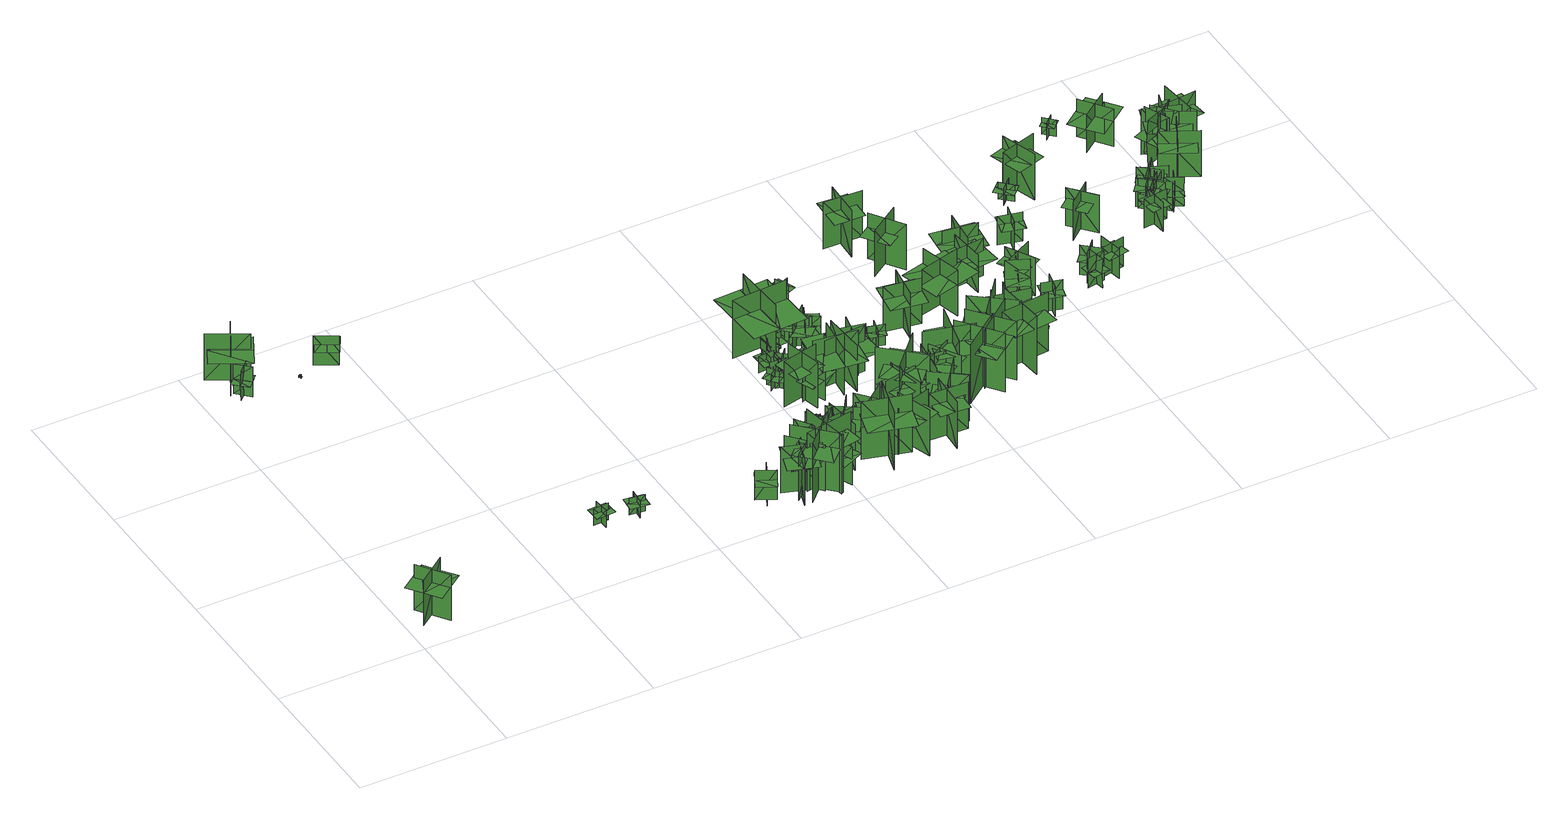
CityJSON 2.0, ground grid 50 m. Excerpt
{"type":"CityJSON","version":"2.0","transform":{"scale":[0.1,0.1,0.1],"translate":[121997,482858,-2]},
"CityObjects":{
"tree1":{"type":"SolitaryVegetationObject","geometry":[{"type":"MultiSurface","lod":"1","boundaries":[[[0,1,2]],[[0,2,3]],[[4,5,6]],[[4,6,7]],[[8,9,10]],[[8,10,11]],[[8,11,12]],[[8,12,13]]]}]},
"tree2":{"type":"SolitaryVegetationObject","geometry":[{"type":"MultiSurface","lod":"1","boundaries":[[[14,15,16]],[[14,16,17]],[[18,19,20]],[[18,20,21]],[[22,23,19]],[[22,19,18]],[[24,25,15]],[[24,15,14]],[[14,15,26]],[[14,26,27]],[[14,28,29]],[[14,29,15]]]}]},
"tree3":{"type":"SolitaryVegetationObject","geometry":[{"type":"MultiSurface","lod":"1","boundaries":[[[30,31,32]],[[30,32,33]],[[34,35,36]],[[34,36,37]],[[38,39,40]],[[38,40,41]],[[38,41,42]],[[38,42,43]]]}]},
"tree4":{"type":"SolitaryVegetationObject","geometry":[{"type":"MultiSurface","lod":"1","boundaries":[[[44,45,46]],[[44,46,47]],[[48,49,50]],[[48,50,51]],[[52,53,54]],[[52,54,55]],[[52,55,56]],[[52,56,57]]]}]},
"tree5":{"type":"SolitaryVegetationObject","geometry":[{"type":"MultiSurface","lod":"1","boundaries":[[[58,59,60]],[[58,60,61]],[[62,63,64]],[[62,64,65]],[[66,67,68]],[[66,68,69]],[[66,69,70]],[[66,70,71]]]}]},
"tree6":{"type":"SolitaryVegetationObject","geometry":[{"type":"MultiSurface","lod":"1","boundaries":[[[72,73,74]],[[72,74,75]],[[76,77,78]],[[76,78,79]],[[80,81,82]],[[80,82,83]],[[80,83,84]],[[80,84,85]]]}]},
"tree7":{"type":"SolitaryVegetationObject","geometry":[{"type":"MultiSurface","lod":"1","boundaries":[[[86,87,88]],[[86,88,89]],[[90,91,92]],[[90,92,93]],[[94,95,96]],[[94,96,97]],[[94,97,98]],[[94,98,99]]]}]},
"tree8":{"type":"SolitaryVegetationObject","geometry":[{"type":"MultiSurface","lod":"1","boundaries":[[[100,101,102]],[[100,102,103]],[[104,105,106]],[[104,106,107]],[[108,109,110]],[[108,110,111]],[[108,112,113]],[[108,113,109]]]}]},
"tree9":{"type":"SolitaryVegetationObject","geometry":[{"type":"MultiSurface","lod":"1","boundaries":[[[114,115,116]],[[114,116,117]],[[118,119,120]],[[118,120,121]],[[122,123,124]],[[122,124,125]],[[122,126,127]],[[122,127,123]]]}]},
"tree10":{"type":"SolitaryVegetationObject","geometry":[{"type":"MultiSurface","lod":"1","boundaries":[[[128,129,130]],[[128,130,131]],[[132,133,134]],[[132,134,135]],[[136,137,138]],[[136,138,139]],[[136,140,141]],[[136,141,137]]]}]},
"tree11":{"type":"SolitaryVegetationObject","geometry":[{"type":"MultiSurface","lod":"1","boundaries":[[[142,143,144]],[[142,144,145]],[[146,147,148]],[[146,148,149]],[[150,151,152]],[[150,152,153]],[[150,154,155]],[[150,155,151]]]}]},
"tree12":{"type":"SolitaryVegetationObject","geometry":[{"type":"MultiSurface","lod":"1","boundaries":[[[156,157,158]],[[156,158,159]],[[160,161,162]],[[160,162,163]],[[164,165,166]],[[164,166,167]],[[164,168,169]],[[164,169,165]]]}]},
"tree13":{"type":"SolitaryVegetationObject","geometry":[{"type":"MultiSurface","lod":"1","boundaries":[[[170,171,172]],[[170,172,173]],[[174,175,176]],[[174,176,177]],[[178,179,180]],[[178,180,181]],[[178,182,183]],[[178,183,179]]]}]},
"tree14":{"type":"SolitaryVegetationObject","geometry":[{"type":"MultiSurface","lod":"1","boundaries":[[[184,185,186]],[[184,186,187]],[[188,189,190]],[[188,190,191]],[[192,193,194]],[[192,194,195]],[[192,196,197]],[[192,197,193]]]}]},
"tree15":{"type":"SolitaryVegetationObject","geometry":[{"type":"MultiSurface","lod":"1","boundaries":[[[198,199,200]],[[198,200,201]],[[202,203,204]],[[202,204,205]],[[206,207,208]],[[206,208,209]],[[206,210,211]],[[206,211,207]]]}]},
"tree16":{"type":"SolitaryVegetationObject","geometry":[{"type":"MultiSurface","lod":"1","boundaries":[[[212,213,214]],[[212,214,215]],[[216,217,218]],[[216,218,219]],[[220,221,222]],[[220,222,223]],[[220,224,225]],[[220,225,221]]]}]},
"tree17":{"type":"SolitaryVegetationObject","geometry":[{"type":"MultiSurface","lod":"1","boundaries":[[[226,227,228]],[[226,228,229]],[[230,231,232]],[[230,232,233]],[[234,235,236]],[[234,236,237]],[[234,238,239]],[[234,239,235]]]}]},
"tree18":{"type":"SolitaryVegetationObject","geometry":[{"type":"MultiSurface","lod":"1","boundaries":[[[240,241,242]],[[240,242,243]],[[244,245,246]],[[244,246,247]],[[248,249,250]],[[248,250,251]],[[248,252,253]],[[248,253,249]]]}]},
"tree19":{"type":"SolitaryVegetationObject","geometry":[{"type":"MultiSurface","lod":"1","boundaries":[[[254,255,256]],[[254,256,257]],[[258,259,260]],[[258,260,261]],[[262,263,264]],[[262,264,265]],[[262,266,267]],[[262,267,263]]]}]},
"tree20":{"type":"SolitaryVegetationObject","geometry":[{"type":"MultiSurface","lod":"1","boundaries":[[[268,269,270]],[[268,270,271]],[[272,273,274]],[[272,274,275]],[[276,277,278]],[[276,278,279]],[[276,279,280]],[[276,280,281]]]}]},
"tree21":{"type":"SolitaryVegetationObject","geometry":[{"type":"MultiSurface","lod":"1","boundaries":[[[282,283,284]],[[282,284,285]],[[286,287,288]],[[286,288,289]],[[290,291,292]],[[290,292,293]],[[290,293,294]],[[290,294,295]]]}]},
"tree22":{"type":"SolitaryVegetationObject","geometry":[{"type":"MultiSurface","lod":"1","boundaries":[[[296,297,298]],[[296,298,299]],[[300,301,302]],[[300,302,303]],[[304,305,306]],[[304,306,307]],[[304,308,309]],[[304,309,305]]]}]},
"tree23":{"type":"SolitaryVegetationObject","geometry":[{"type":"MultiSurface","lod":"1","boundaries":[[[310,311,312]],[[310,312,313]],[[314,315,316]],[[314,316,317]],[[318,319,320]],[[318,320,321]],[[318,321,322]],[[318,322,323]]]}]},
"tree24":{"type":"SolitaryVegetationObject","geometry":[{"type":"MultiSurface","lod":"1","boundaries":[[[324,325,326]],[[324,326,327]],[[328,329,330]],[[328,330,331]],[[332,333,334]],[[332,334,335]],[[332,335,336]],[[332,336,337]]]}]},
"tree25":{"type":"SolitaryVegetationObject","geometry":[{"type":"MultiSurface","lod":"1","boundaries":[[[338,339,340]],[[338,340,341]],[[342,343,344]],[[342,344,345]],[[346,347,348]],[[346,348,349]],[[346,349,350]],[[346,350,351]]]}]},
"tree26":{"type":"SolitaryVegetationObject","geometry":[{"type":"MultiSurface","lod":"1","boundaries":[[[352,353,354]],[[352,354,355]],[[356,357,358]],[[356,358,359]],[[360,361,362]],[[360,362,363]],[[360,363,364]],[[360,364,365]]]}]},
"tree27":{"type":"SolitaryVegetationObject","geometry":[{"type":"MultiSurface","lod":"1","boundaries":[[[366,367,368]],[[366,368,369]],[[370,371,372]],[[370,372,373]],[[374,375,376]],[[374,376,377]],[[374,377,378]],[[374,378,379]]]}]},
"tree28":{"type":"SolitaryVegetationObject","geometry":[{"type":"MultiSurface","lod":"1","boundaries":[[[380,381,382]],[[380,382,383]],[[384,385,386]],[[384,386,387]],[[388,389,390]],[[388,390,391]],[[388,391,392]],[[388,392,393]]]}]},
"tree29":{"type":"SolitaryVegetationObject","geometry":[{"type":"MultiSurface","lod":"1","boundaries":[[[394,395,396]],[[394,396,397]],[[398,399,400]],[[398,400,401]],[[402,403,404]],[[402,404,405]],[[402,405,406]],[[402,406,407]]]}]},
"tree30":{"type":"SolitaryVegetationObject","geometry":[{"type":"MultiSurface","lod":"1","boundaries":[[[408,409,410]],[[408,410,411]],[[412,413,414]],[[412,414,415]],[[416,417,418]],[[416,418,419]],[[416,420,421]],[[416,421,417]]]}]},
"tree31":{"type":"SolitaryVegetationObject","geometry":[{"type":"MultiSurface","lod":"1","boundaries":[[[422,423,424]],[[422,424,425]],[[426,427,428]],[[426,428,429]],[[430,431,432]],[[430,432,433]],[[430,433,434]],[[430,434,435]]]}]},
"tree32":{"type":"SolitaryVegetationObject","geometry":[{"type":"MultiSurface","lod":"1","boundaries":[[[436,437,438]],[[436,438,439]],[[440,441,442]],[[440,442,443]],[[444,445,446]],[[444,446,447]],[[444,447,448]],[[444,448,449]]]}]},
"tree33":{"type":"SolitaryVegetationObject","geometry":[{"type":"MultiSurface","lod":"1","boundaries":[[[450,451,452]],[[450,452,453]],[[454,455,456]],[[454,456,457]],[[458,459,460]],[[458,460,461]],[[458,461,462]],[[458,462,463]]]}]},
"tree34":{"type":"SolitaryVegetationObject","geometry":[{"type":"MultiSurface","lod":"1","boundaries":[[[464,465,466]],[[464,466,467]],[[468,469,470]],[[468,470,471]],[[472,473,474]],[[472,474,475]],[[472,475,476]],[[472,476,477]]]}]},
"tree35":{"type":"SolitaryVegetationObject","geometry":[{"type":"MultiSurface","lod":"1","boundaries":[[[478,479,480]],[[478,480,481]],[[482,483,484]],[[482,484,485]],[[486,487,488]],[[486,488,489]],[[486,489,490]],[[486,490,491]]]}]},
"tree36":{"type":"SolitaryVegetationObject","geometry":[{"type":"MultiSurface","lod":"1","boundaries":[[[492,493,494]],[[492,494,495]],[[496,497,498]],[[496,498,499]],[[500,501,502]],[[500,502,503]],[[500,503,504]],[[500,504,505]]]}]},
"tree37":{"type":"SolitaryVegetationObject","geometry":[{"type":"MultiSurface","lod":"1","boundaries":[[[506,507,508]],[[506,508,509]],[[510,511,512]],[[510,512,513]],[[514,515,516]],[[514,516,517]],[[514,518,519]],[[514,519,515]]]}]},
"tree38":{"type":"SolitaryVegetationObject","geometry":[{"type":"MultiSurface","lod":"1","boundaries":[[[520,521,522]],[[520,522,523]],[[524,525,526]],[[524,526,527]],[[528,529,530]],[[528,530,531]],[[528,531,532]],[[528,532,533]]]}]},
"tree39":{"type":"SolitaryVegetationObject","geometry":[{"type":"MultiSurface","lod":"1","boundaries":[[[534,535,536]],[[534,536,537]],[[538,539,540]],[[538,540,541]],[[542,543,544]],[[542,544,545]],[[542,543,546]],[[542,546,547]]]}]},
"tree40":{"type":"SolitaryVegetationObject","geometry":[{"type":"MultiSurface","lod":"1","boundaries":[[[548,549,550]],[[548,550,551]],[[552,553,554]],[[552,554,555]],[[556,557,558]],[[556,558,559]],[[556,560,561]],[[556,561,557]]]}]},
"tree41":{"type":"SolitaryVegetationObject","geometry":[{"type":"MultiSurface","lod":"1","boundaries":[[[562,563,564]],[[562,564,565]],[[566,567,568]],[[566,568,569]],[[570,571,572]],[[570,572,573]],[[570,573,574]],[[570,574,575]]]}]},
"tree42":{"type":"SolitaryVegetationObject","geometry":[{"type":"MultiSurface","lod":"1","boundaries":[[[576,577,578]],[[576,578,579]],[[580,581,582]],[[580,582,583]],[[584,585,586]],[[584,586,587]],[[584,588,589]],[[584,589,585]]]}]},
"tree43":{"type":"SolitaryVegetationObject","geometry":[{"type":"MultiSurface","lod":"1","boundaries":[[[590,591,592]],[[590,592,593]],[[594,595,596]],[[594,596,597]],[[598,599,600]],[[598,600,601]],[[598,601,602]],[[598,602,603]]]}]},
"tree44":{"type":"SolitaryVegetationObject","geometry":[{"type":"MultiSurface","lod":"1","boundaries":[[[604,605,606]],[[604,606,607]],[[608,609,610]],[[608,610,611]],[[612,613,614]],[[612,614,615]],[[612,616,617]],[[612,617,613]]]}]},
"tree45":{"type":"SolitaryVegetationObject","geometry":[{"type":"MultiSurface","lod":"1","boundaries":[[[618,619,620]],[[618,620,621]],[[622,623,624]],[[622,624,625]],[[626,627,628]],[[626,628,629]],[[626,629,630]],[[626,630,631]]]}]},
"tree46":{"type":"SolitaryVegetationObject","geometry":[{"type":"MultiSurface","lod":"1","boundaries":[[[632,633,634]],[[632,634,635]],[[636,637,638]],[[636,638,639]],[[640,641,642]],[[640,642,643]],[[640,644,645]],[[640,645,641]]]}]},
"tree47":{"type":"SolitaryVegetationObject","geometry":[{"type":"MultiSurface","lod":"1","boundaries":[[[646,647,648]],[[646,648,649]],[[650,651,652]],[[650,652,653]],[[654,655,656]],[[654,656,657]],[[654,658,659]],[[654,659,655]]]}]},
"tree48":{"type":"SolitaryVegetationObject","geometry":[{"type":"MultiSurface","lod":"1","boundaries":[[[660,661,662]],[[660,662,663]],[[664,665,666]],[[664,666,667]],[[668,669,670]],[[668,670,671]],[[668,671,672]],[[668,672,673]]]}]},
"tree49":{"type":"SolitaryVegetationObject","geometry":[{"type":"MultiSurface","lod":"1","boundaries":[[[674,675,676]],[[674,676,677]],[[678,679,680]],[[678,680,681]],[[682,683,684]],[[682,684,685]],[[682,686,687]],[[682,687,683]]]}]},
"tree50":{"type":"SolitaryVegetationObject","geometry":[{"type":"MultiSurface","lod":"1","boundaries":[[[688,689,690]],[[688,690,691]],[[692,693,694]],[[692,694,695]],[[696,697,698]],[[696,698,699]],[[696,700,701]],[[696,701,697]]]}]},
"tree51":{"type":"SolitaryVegetationObject","geometry":[{"type":"MultiSurface","lod":"1","boundaries":[[[702,703,704]],[[702,704,705]],[[706,707,708]],[[706,708,709]],[[710,711,712]],[[710,712,713]],[[710,713,714]],[[710,714,715]]]}]},
"tree52":{"type":"SolitaryVegetationObject","geometry":[{"type":"MultiSurface","lod":"1","boundaries":[[[716,717,718]],[[716,718,719]],[[720,721,722]],[[720,722,723]],[[724,725,726]],[[724,726,727]],[[724,728,729]],[[724,729,725]]]}]},
"tree53":{"type":"SolitaryVegetationObject","geometry":[{"type":"MultiSurface","lod":"1","boundaries":[[[730,731,732]],[[730,732,733]],[[734,735,736]],[[734,736,737]],[[738,739,740]],[[738,740,741]],[[738,742,743]],[[738,743,739]]]}]},
"tree54":{"type":"SolitaryVegetationObject","geometry":[{"type":"MultiSurface","lod":"1","boundaries":[[[744,745,746]],[[744,746,747]],[[748,749,750]],[[748,750,751]],[[752,753,754]],[[752,754,755]],[[752,755,756]],[[752,756,757]]]}]},
"tree55":{"type":"SolitaryVegetationObject","geometry":[{"type":"MultiSurface","lod":"1","boundaries":[[[758,759,760]],[[758,760,761]],[[762,763,764]],[[762,764,765]],[[766,767,768]],[[766,768,769]],[[766,769,770]],[[766,770,771]]]}]},
"tree56":{"type":"SolitaryVegetationObject","geometry":[{"type":"MultiSurface","lod":"1","boundaries":[[[772,773,774]],[[772,774,775]],[[776,777,778]],[[776,778,779]],[[780,781,782]],[[780,782,783]],[[780,784,785]],[[780,785,781]]]}]},
"tree57":{"type":"SolitaryVegetationObject","geometry":[{"type":"MultiSurface","lod":"1","boundaries":[[[786,787,788]],[[786,788,789]],[[790,791,792]],[[790,792,793]],[[794,795,796]],[[794,796,797]],[[794,798,799]],[[794,799,795]]]}]},
"tree58":{"type":"SolitaryVegetationObject","geometry":[{"type":"MultiSurface","lod":"1","boundaries":[[[800,801,802]],[[800,802,803]],[[804,805,806]],[[804,806,807]],[[808,809,810]],[[808,810,811]],[[808,812,813]],[[808,813,809]]]}]},
"tree59":{"type":"SolitaryVegetationObject","geometry":[{"type":"MultiSurface","lod":"1","boundaries":[[[814,815,816]],[[814,816,817]],[[818,819,820]],[[818,820,821]],[[822,823,824]],[[822,824,825]],[[822,825,826]],[[822,826,827]]]}]},
"tree60":{"type":"SolitaryVegetationObject","geometry":[{"type":"MultiSurface","lod":"1","boundaries":[[[828,829,830]],[[828,830,831]],[[832,833,834]],[[832,834,835]],[[836,837,838]],[[836,838,839]],[[836,839,840]],[[836,840,841]]]}]},
"tree61":{"type":"SolitaryVegetationObject","geometry":[{"type":"MultiSurface","lod":"1","boundaries":[[[842,843,844]],[[842,844,845]],[[846,847,848]],[[846,848,849]],[[850,851,852]],[[850,852,853]],[[850,854,855]],[[850,855,851]]]}]},
"tree62":{"type":"SolitaryVegetationObject","geometry":[{"type":"MultiSurface","lod":"1","boundaries":[[[856,857,858]],[[856,858,859]],[[860,861,862]],[[860,862,863]],[[864,865,866]],[[864,866,867]],[[864,867,868]],[[864,868,869]]]}]},
"tree63":{"type":"SolitaryVegetationObject","geometry":[{"type":"MultiSurface","lod":"1","boundaries":[[[870,871,872]],[[870,872,873]],[[874,875,876]],[[874,876,877]],[[878,879,880]],[[878,880,881]],[[878,882,883]],[[878,883,879]]]}]},
"tree64":{"type":"SolitaryVegetationObject","geometry":[{"type":"MultiSurface","lod":"1","boundaries":[[[884,885,886]],[[884,886,887]],[[888,889,890]],[[888,890,891]],[[892,893,889]],[[892,889,888]],[[894,895,885]],[[894,885,884]],[[884,885,896]],[[884,896,897]],[[884,898,899]],[[884,899,885]]]}]},
"tree65":{"type":"SolitaryVegetationObject","geometry":[{"type":"MultiSurface","lod":"1","boundaries":[[[900,901,902]],[[900,902,903]],[[904,905,906]],[[904,906,907]],[[908,909,910]],[[908,910,911]],[[908,911,912]],[[908,912,913]]]}]},
"tree66":{"type":"SolitaryVegetationObject","geometry":[{"type":"MultiSurface","lod":"1","boundaries":[[[914,915,916]],[[914,916,917]],[[918,919,920]],[[918,920,921]],[[922,923,924]],[[922,924,925]],[[922,925,926]],[[922,926,927]]]}]},
"tree67":{"type":"SolitaryVegetationObject","geometry":[{"type":"MultiSurface","lod":"1","boundaries":[[[928,929,930]],[[928,930,931]],[[932,933,934]],[[932,934,935]],[[936,937,933]],[[936,933,932]],[[938,939,929]],[[938,929,928]],[[928,929,940]],[[928,940,941]],[[928,942,943]],[[928,943,929]]]}]},
"tree68":{"type":"SolitaryVegetationObject","geometry":[{"type":"MultiSurface","lod":"1","boundaries":[[[944,945,946]],[[944,946,947]],[[948,949,950]],[[948,950,951]],[[952,953,954]],[[952,954,955]],[[952,956,957]],[[952,957,953]]]}]},
"tree69":{"type":"SolitaryVegetationObject","geometry":[{"type":"MultiSurface","lod":"1","boundaries":[[[958,959,960]],[[958,960,961]],[[962,963,964]],[[962,964,965]],[[966,967,968]],[[966,968,969]],[[966,970,971]],[[966,971,967]]]}]},
"tree70":{"type":"SolitaryVegetationObject","geometry":[{"type":"MultiSurface","lod":"1","boundaries":[[[972,973,974]],[[972,974,975]],[[976,977,978]],[[976,978,979]],[[980,981,982]],[[980,982,983]],[[980,983,984]],[[980,984,985]]]}]},
"tree71":{"type":"SolitaryVegetationObject","geometry":[{"type":"MultiSurface","lod":"1","boundaries":[[[986,987,988]],[[986,988,989]],[[990,991,992]],[[990,992,993]],[[994,995,991]],[[994,991,990]],[[996,997,987]],[[996,987,986]],[[986,987,998]],[[986,998,999]],[[986,1000,1001]],[[986,1001,987]]]}]},
"tree72":{"type":"SolitaryVegetationObject","geometry":[{"type":"MultiSurface","lod":"1","boundaries":[[[1002,1003,1004]],[[1002,1004,1005]],[[1006,1007,1008]],[[1006,1008,1009]],[[1010,1011,1012]],[[1010,1012,1013]],[[1010,1014,1015]],[[1010,1015,1011]]]}]},
"tree73":{"type":"SolitaryVegetationObject","geometry":[{"type":"MultiSurface","lod":"1","boundaries":[[[1016,1017,1018]],[[1016,1018,1019]],[[1020,1021,1022]],[[1020,1022,1023]],[[1024,1025,1026]],[[1024,1026,1027]],[[1024,1028,1029]],[[1024,1029,1025]]]}]},
"tree74":{"type":"SolitaryVegetationObject","geometry":[{"type":"MultiSurface","lod":"1","boundaries":[[[1030,1031,1032]],[[1030,1032,1033]],[[1034,1035,1036]],[[1034,1036,1037]],[[1038,1039,1040]],[[1038,1040,1041]],[[1038,1041,1042]],[[1038,1042,1043]]]}]},
"tree75":{"type":"SolitaryVegetationObject","geometry":[{"type":"MultiSurface","lod":"1","boundaries":[[[1044,1045,1046]],[[1044,1046,1047]],[[1048,1049,1050]],[[1048,1050,1051]],[[1052,1053,1054]],[[1052,1054,1055]],[[1052,1056,1057]],[[1052,1057,1053]]]}]},
"tree76":{"type":"SolitaryVegetationObject","geometry":[{"type":"MultiSurface","lod":"1","boundaries":[[[1058,1059,1060]],[[1058,1060,1061]],[[1062,1063,1064]],[[1062,1064,1065]],[[1066,1067,1068]],[[1066,1068,1069]],[[1066,1070,1071]],[[1066,1071,1067]]]}]},
"tree77":{"type":"SolitaryVegetationObject","geometry":[{"type":"MultiSurface","lod":"1","boundaries":[[[1072,1073,1074]],[[1072,1074,1075]],[[1076,1077,1078]],[[1076,1078,1079]],[[1080,1081,1082]],[[1080,1082,1083]],[[1080,1084,1085]],[[1080,1085,1081]]]}]},
"tree78":{"type":"SolitaryVegetationObject","geometry":[{"type":"MultiSurface","lod":"1","boundaries":[[[1086,1087,1088]],[[1086,1088,1089]],[[1090,1091,1092]],[[1090,1092,1093]],[[1094,1095,1096]],[[1094,1096,1097]],[[1094,1098,1099]],[[1094,1099,1095]]]}]},
"tree79":{"type":"SolitaryVegetationObject","geometry":[{"type":"MultiSurface","lod":"1","boundaries":[[[1100,1101,1102]],[[1100,1102,1103]],[[1104,1105,1106]],[[1104,1106,1107]],[[1108,1109,1110]],[[1108,1110,1111]],[[1108,1112,1113]],[[1108,1113,1109]]]}]},
"tree80":{"type":"SolitaryVegetationObject","geometry":[{"type":"MultiSurface","lod":"1","boundaries":[[[1114,1115,1116]],[[1114,1116,1117]],[[1118,1119,1120]],[[1118,1120,1121]],[[1122,1123,1124]],[[1122,1124,1125]],[[1122,1126,1127]],[[1122,1127,1123]]]}]},
"tree81":{"type":"SolitaryVegetationObject","geometry":[{"type":"MultiSurface","lod":"1","boundaries":[[[1128,1129,1130]],[[1128,1130,1131]],[[1132,1133,1134]],[[1132,1134,1135]],[[1136,1137,1138]],[[1136,1138,1139]],[[1136,1140,1141]],[[1136,1141,1137]]]}]},
"tree82":{"type":"SolitaryVegetationObject","geometry":[{"type":"MultiSurface","lod":"1","boundaries":[[[1142,1143,1144]],[[1142,1144,1145]],[[1146,1147,1148]],[[1146,1148,1149]],[[1150,1151,1152]],[[1150,1152,1153]],[[1150,1153,1154]],[[1150,1154,1155]]]}]},
"tree83":{"type":"SolitaryVegetationObject","geometry":[{"type":"MultiSurface","lod":"1","boundaries":[[[1156,1157,1158]],[[1156,1158,1159]],[[1160,1161,1162]],[[1160,1162,1163]],[[1164,1165,1166]],[[1164,1166,1167]],[[1164,1168,1169]],[[1164,1169,1165]]]}]},
"tree84":{"type":"SolitaryVegetationObject","geometry":[{"type":"MultiSurface","lod":"1","boundaries":[[[1170,1171,1172]],[[1170,1172,1173]],[[1174,1175,1176]],[[1174,1176,1177]],[[1178,1179,1175]],[[1178,1175,1174]],[[1180,1181,1171]],[[1180,1171,1170]],[[1170,1171,1182]],[[1170,1182,1183]],[[1170,1184,1185]],[[1170,1185,1171]]]}]},
"tree85":{"type":"SolitaryVegetationObject","geometry":[{"type":"MultiSurface","lod":"1","boundaries":[[[1186,1187,1188]],[[1186,1188,1189]],[[1190,1191,1192]],[[1190,1192,1193]],[[1194,1195,1196]],[[1194,1196,1197]],[[1194,1197,1198]],[[1194,1198,1199]]]}]},
"tree86":{"type":"SolitaryVegetationObject","geometry":[{"type":"MultiSurface","lod":"1","boundaries":[[[1200,1201,1202]],[[1200,1202,1203]],[[1204,1205,1206]],[[1204,1206,1207]],[[1208,1209,1210]],[[1208,1210,1211]],[[1208,1212,1213]],[[1208,1213,1209]]]}]},
"tree87":{"type":"SolitaryVegetationObject","geometry":[{"type":"MultiSurface","lod":"1","boundaries":[[[1214,1215,1216]],[[1214,1216,1217]],[[1218,1219,1220]],[[1218,1220,1221]],[[1222,1223,1219]],[[1222,1219,1218]],[[1224,1225,1215]],[[1224,1215,1214]],[[1214,1215,1226]],[[1214,1226,1227]],[[1214,1228,1229]],[[1214,1229,1215]]]}]},
"tree88":{"type":"SolitaryVegetationObject","geometry":[{"type":"MultiSurface","lod":"1","boundaries":[[[1230,1231,1232]],[[1230,1232,1233]],[[1234,1235,1236]],[[1234,1236,1237]],[[1238,1239,1235]],[[1238,1235,1234]],[[1240,1241,1231]],[[1240,1231,1230]],[[1230,1231,1242]],[[1230,1242,1243]],[[1230,1244,1245]],[[1230,1245,1231]]]}]},
"tree89":{"type":"SolitaryVegetationObject","geometry":[{"type":"MultiSurface","lod":"1","boundaries":[[[1246,1247,1248]],[[1246,1248,1249]],[[1250,1251,1252]],[[1250,1252,1253]],[[1254,1255,1256]],[[1254,1256,1257]],[[1254,1257,1258]],[[1254,1258,1259]]]}]},
"tree90":{"type":"SolitaryVegetationObject","geometry":[{"type":"MultiSurface","lod":"1","boundaries":[[[1260,1261,1262]],[[1260,1262,1263]],[[1264,1265,1266]],[[1264,1266,1267]],[[1268,1269,1270]],[[1268,1270,1271]],[[1268,1272,1273]],[[1268,1273,1269]]]}]},
"tree91":{"type":"SolitaryVegetationObject","geometry":[{"type":"MultiSurface","lod":"1","boundaries":[[[1274,1275,1276]],[[1274,1276,1277]],[[1278,1279,1280]],[[1278,1280,1281]],[[1282,1283,1284]],[[1282,1284,1285]],[[1282,1286,1287]],[[1282,1287,1283]]]}]}
},
"vertices":[
[55,163,23],[127,65,23],[127,65,192],[55,163,192],[42,82,23],[140,155,23],[140,155,192],[42,82,192],[42,82,145],[78,33,145],[176,106,145],[140,155,145],[104,204,145],[6,131,145],
[96,1337,87],[139,1296,87],[160,1318,88],[118,1359,88],[137,1339,87],[96,1296,87],[99,1294,142],[140,1336,142],[140,1336,33],[99,1294,33],[95,1335,33],[137,1294,33],[139,1296,142],[96,1337,142],[75,1316,88],[118,1274,88],
[55,1443,27],[176,1375,27],[176,1375,199],[55,1443,199],[86,1337,27],[153,1458,27],[153,1458,199],[86,1337,199],[58,1430,144],[28,1373,144],[150,1308,144],[180,1365,144],[210,1421,144],[88,1486,144],
[304,1302,37],[311,1302,37],[311,1312,37],[304,1312,37],[307,1302,40],[307,1302,33],[307,1312,33],[307,1312,40],[307,1310,40],[311,1310,40],[311,1310,33],[307,1310,33],[303,1310,33],[303,1310,40],
[439,1307,30],[371,1345,30],[371,1345,138],[439,1307,138],[425,1357,30],[387,1289,30],[387,1289,138],[425,1357,138],[425,1357,108],[391,1376,108],[354,1308,108],[387,1289,108],[421,1271,108],[459,1338,108],
[739,279,34],[739,279,96],[743,225,96],[743,225,34],[766,254,34],[766,254,96],[715,251,96],[715,251,34],[774,255,76],[772,282,76],[708,277,76],[710,250,76],[712,224,76],[776,228,76],
[856,220,30],[856,220,92],[861,273,92],[861,273,30],[834,249,30],[834,249,92],[885,243,92],[885,243,30],[826,250,72],[823,223,72],[887,216,72],[889,243,72],[892,269,72],[829,276,72],
[1249,157,22],[1219,97,22],[1219,97,132],[1249,157,132],[1200,140,22],[1260,111,22],[1260,111,132],[1200,140,132],[1200,140,96],[1260,111,96],[1276,143,96],[1217,173,96],[1184,108,96],[1244,78,96],
[1320,50,18],[1360,173,18],[1360,173,190],[1320,50,190],[1411,97,18],[1287,137,18],[1287,137,190],[1411,97,190],[1323,60,146],[1360,173,146],[1311,189,146],[1274,76,146],[1372,44,146],[1409,157,146],
[1344,112,22],[1361,176,22],[1361,176,133],[1344,112,133],[1388,137,22],[1324,155,22],[1324,155,133],[1388,137,133],[1388,137,97],[1324,155,97],[1314,120,97],[1378,102,97],[1398,172,97],[1334,190,97],
[1323,181,18],[1407,82,18],[1407,82,190],[1323,181,190],[1315,79,18],[1415,162,18],[1415,162,190],[1315,79,190],[1331,173,146],[1407,82,146],[1446,115,146],[1370,206,146],[1291,140,146],[1367,49,146],
[1465,170,15],[1348,53,15],[1348,53,234],[1465,170,234],[1335,169,15],[1451,52,15],[1451,52,234],[1335,169,234],[1455,160,178],[1348,53,178],[1394,7,178],[1502,113,178],[1409,206,178],[1302,99,178],
[1357,144,21],[1465,217,21],[1465,217,193],[1357,144,193],[1458,125,21],[1385,233,21],[1385,233,193],[1458,125,193],[1366,150,148],[1465,217,148],[1436,259,148],[1337,193,148],[1395,108,148],[1493,174,148],
[1523,136,16],[1360,108,16],[1360,108,235],[1523,136,235],[1416,210,16],[1444,48,16],[1444,48,235],[1416,210,235],[1509,133,178],[1360,108,178],[1371,43,178],[1520,69,178],[1498,198,178],[1349,172,178],
[1468,194,23],[1403,179,23],[1403,179,134],[1468,194,134],[1424,221,23],[1440,156,23],[1440,156,134],[1424,221,134],[1424,221,98],[1440,156,98],[1475,164,98],[1460,229,98],[1389,212,98],[1404,148,98],
[1455,147,18],[1491,69,18],[1491,69,160],[1455,147,160],[1433,86,18],[1511,121,18],[1511,121,160],[1433,86,160],[1433,86,114],[1511,121,114],[1491,164,114],[1413,128,114],[1452,43,114],[1530,79,114],
[1403,160,21],[1512,231,21],[1512,231,193],[1403,160,193],[1503,140,21],[1432,249,21],[1432,249,193],[1503,140,193],[1412,166,148],[1512,231,148],[1484,274,148],[1384,209,148],[1440,123,148],[1540,188,148],
[1450,185,20],[1579,203,20],[1579,203,192],[1450,185,192],[1532,124,20],[1515,252,20],[1515,252,192],[1532,124,192],[1461,187,147],[1579,203,147],[1572,254,147],[1454,238,147],[1468,136,147],[1586,152,147],
[1505,154,20],[1579,261,20],[1579,261,193],[1505,154,193],[1606,173,20],[1499,247,20],[1499,247,193],[1606,173,193],[1511,164,148],[1579,261,148],[1537,290,148],[1469,193,148],[1553,134,148],[1621,232,148],
[1501,606,31],[1501,606,93],[1534,564,93],[1534,564,31],[1537,601,31],[1537,601,93],[1496,570,93],[1496,570,31],[1544,605,73],[1527,627,73],[1476,588,73],[1492,567,73],[1508,545,73],[1560,584,73],
[1637,75,15],[1678,225,15],[1678,225,231],[1637,75,231],[1727,126,15],[1577,166,15],[1577,166,231],[1727,126,231],[1727,126,170],[1747,201,170],[1598,241,170],[1577,166,170],[1557,92,170],[1707,51,170],
[1685,161,19],[1602,261,19],[1602,261,192],[1685,161,192],[1694,263,19],[1594,180,19],[1594,180,192],[1694,263,192],[1678,170,147],[1602,261,147],[1563,228,147],[1639,137,147],[1718,202,147],[1642,294,147],
[1513,577,30],[1513,577,92],[1565,564,92],[1565,564,30],[1544,595,30],[1544,595,92],[1532,545,92],[1532,545,30],[1546,603,72],[1520,609,72],[1505,547,72],[1531,540,72],[1557,534,72],[1572,596,72],
[1619,519,26],[1495,489,26],[1495,489,196],[1619,519,196],[1549,561,26],[1549,561,196],[1579,437,196],[1579,437,26],[1549,561,143],[1497,549,143],[1521,449,143],[1573,462,143],[1625,475,143],[1600,574,143],
[1574,538,30],[1574,538,92],[1540,579,92],[1540,579,30],[1538,542,30],[1538,542,92],[1578,574,92],[1578,574,30],[1532,537,71],[1548,516,71],[1598,557,71],[1581,577,71],[1564,598,71],[1515,558,71],
[1558,666,34],[1558,666,96],[1504,662,96],[1504,662,34],[1533,639,34],[1533,639,96],[1530,690,96],[1530,690,34],[1534,631,75],[1561,633,75],[1556,697,75],[1530,695,75],[1503,693,75],[1507,629,75],
[1520,624,32],[1520,624,94],[1573,619,94],[1573,619,32],[1548,647,32],[1548,647,94],[1543,595,94],[1543,595,32],[1549,655,74],[1522,657,74],[1516,593,74],[1543,591,74],[1569,588,74],[1575,652,74],
[1580,545,26],[1580,545,135],[1616,458,135],[1616,458,26],[1638,520,26],[1638,520,135],[1555,485,135],[1555,485,26],[1651,525,100],[1633,568,100],[1529,525,100],[1547,482,100],[1565,438,100],[1669,482,100],
[1593,661,32],[1593,661,94],[1558,620,94],[1558,620,32],[1595,625,32],[1595,625,94],[1556,658,94],[1556,658,32],[1601,620,74],[1619,640,74],[1570,682,74],[1553,661,74],[1535,641,74],[1584,599,74],
[1762,83,15],[1722,206,15],[1722,206,187],[1762,83,187],[1808,174,15],[1684,135,15],[1684,135,187],[1808,174,187],[1758,93,143],[1722,206,143],[1673,191,143],[1709,77,143],[1807,109,143],[1771,222,143],
[1661,776,30],[1661,776,247],[1474,766,247],[1474,766,30],[1575,684,30],[1575,684,247],[1565,864,247],[1565,864,30],[1576,656,177],[1670,661,177],[1658,885,177],[1564,880,177],[1470,875,177],[1483,651,177],
[1623,739,31],[1623,739,93],[1570,732,93],[1570,732,31],[1600,711,31],[1600,711,93],[1593,762,93],[1593,762,31],[1601,703,73],[1628,707,73],[1619,770,73],[1593,767,73],[1566,763,73],[1575,699,73],
[1665,621,29],[1665,621,91],[1624,587,91],[1624,587,29],[1661,585,29],[1661,585,91],[1628,624,91],[1628,624,29],[1666,579,71],[1687,596,71],[1646,645,71],[1625,628,71],[1604,611,71],[1645,562,71],
[1618,536,25],[1618,536,195],[1763,518,195],[1763,518,25],[1697,595,25],[1697,595,195],[1680,455,195],[1680,455,25],[1700,617,140],[1627,626,140],[1605,451,140],[1678,442,140],[1751,433,140],[1773,608,140],
[1688,601,28],[1688,601,90],[1641,627,90],[1641,627,28],[1653,592,28],[1653,592,90],[1678,637,90],[1678,637,28],[1649,585,69],[1673,572,69],[1704,628,69],[1680,641,69],[1657,654,69],[1626,598,69],
[1675,620,27],[1675,620,89],[1655,669,89],[1655,669,27],[1642,634,27],[1642,634,89],[1690,654,89],[1690,654,27],[1635,631,69],[1645,607,69],[1704,630,69],[1694,655,69],[1684,680,69],[1625,656,69],
[1714,265,18],[1841,294,18],[1841,294,190],[1714,265,190],[1802,211,18],[1773,338,18],[1773,338,190],[1802,211,190],[1725,268,145],[1841,294,145],[1830,344,145],[1714,318,145],[1737,217,145],[1852,244,145],
[1722,452,25],[1722,452,196],[1713,598,196],[1713,598,25],[1649,518,25],[1649,518,196],[1790,528,196],[1790,528,25],[1627,517,140],[1632,444,140],[1808,455,140],[1803,529,140],[1798,602,140],[1622,590,140],
[1843,292,20],[1764,270,20],[1764,270,130],[1843,292,130],[1795,319,20],[1817,240,20],[1817,240,130],[1795,319,130],[1843,294,93],[1764,272,93],[1775,232,93],[1854,255,93],[1755,304,93],[1834,326,93],
[1870,380,17],[1759,258,17],[1759,258,236],[1870,380,236],[1740,373,17],[1862,262,17],[1862,262,236],[1740,373,236],[1861,370,179],[1759,258,179],[1808,214,179],[1909,326,179],[1813,414,179],[1711,302,179],
[1716,776,25],[1716,776,133],[1648,711,133],[1648,711,25],[1713,712,25],[1713,712,133],[1651,778,133],[1651,778,25],[1723,702,98],[1757,735,98],[1679,816,98],[1645,784,98],[1612,751,98],[1689,670,98],
[1855,80,11],[1862,209,11],[1862,209,184],[1855,80,184],[1931,149,11],[1801,155,11],[1801,155,184],[1931,149,184],[1856,91,139],[1862,209,139],[1811,212,139],[1805,93,139],[1907,88,139],[1913,207,139],
[1654,744,25],[1654,744,133],[1738,703,133],[1738,703,25],[1714,764,25],[1714,764,133],[1674,683,133],[1674,683,25],[1720,776,98],[1678,797,98],[1629,696,98],[1671,675,98],[1713,655,98],[1762,755,98],
[1813,291,21],[1854,363,21],[1854,363,130],[1813,291,130],[1876,308,21],[1804,350,21],[1804,350,130],[1876,308,130],[1816,297,102],[1854,363,102],[1826,379,102],[1788,314,102],[1844,281,102],[1882,346,102],
[1819,575,22],[1722,595,22],[1722,595,160],[1819,575,160],[1783,631,22],[1763,533,22],[1763,533,160],[1783,631,160],[1783,631,121],[1735,641,121],[1714,543,121],[1763,533,121],[1812,523,121],[1832,621,121],
[1947,268,15],[1869,164,15],[1869,164,187],[1947,268,187],[1845,253,15],[1949,175,15],[1949,175,187],[1845,253,187],[1940,259,142],[1869,164,142],[1909,133,142],[1981,228,142],[1899,290,142],[1828,195,142],
[1814,325,18],[1943,309,18],[1943,309,191],[1814,325,191],[1877,244,18],[1894,373,18],[1894,373,191],[1877,244,191],[1825,324,146],[1943,309,146],[1950,360,146],[1832,375,146],[1819,273,146],[1936,258,146],
[1715,934,36],[1715,934,98],[1764,953,98],[1764,953,36],[1729,967,36],[1729,967,98],[1749,919,98],[1749,919,36],[1727,974,78],[1702,964,78],[1725,904,78],[1750,914,78],[1775,924,78],[1751,984,78],
[1971,265,19],[1906,378,19],[1906,378,191],[1971,265,191],[1997,365,19],[1884,300,19],[1884,300,191],[1997,365,191],[1965,275,147],[1906,378,147],[1862,353,147],[1921,250,147],[2010,301,147],[1951,404,147],
[1914,334,22],[1954,377,22],[1954,377,101],[1914,334,101],[1960,336,22],[1917,376,22],[1917,376,101],[1960,336,101],[1917,338,81],[1954,377,81],[1936,393,81],[1900,353,81],[1934,322,81],[1971,362,81],
[1886,645,23],[1871,592,23],[1871,592,100],[1886,645,100],[1853,627,23],[1907,612,23],[1907,612,100],[1853,627,100],[1853,627,78],[1846,600,78],[1899,586,78],[1907,612,78],[1914,639,78],[1861,654,78],
[2008,437,18],[1970,276,18],[1970,276,237],[2008,437,237],[1897,368,18],[2058,330,18],[2058,330,237],[1897,368,237],[2005,424,180],[1970,276,180],[2033,261,180],[2068,408,180],[1941,439,180],[1906,292,180],
[2008,375,17],[2110,245,17],[2110,245,236],[2008,375,236],[1993,245,17],[2124,347,17],[2124,347,236],[1993,245,236],[2017,364,180],[2110,245,180],[2162,285,180],[2068,404,180],[1965,324,180],[2059,205,180],
[1987,603,23],[2005,724,23],[2005,724,192],[1987,603,192],[2053,651,23],[1932,669,23],[1932,669,192],[2053,651,192],[2053,651,145],[2062,711,145],[1942,729,145],[1932,669,145],[1923,609,145],[2043,591,145],
[2054,347,23],[2180,367,23],[2180,367,193],[2054,347,193],[2120,299,23],[2120,299,193],[2100,425,193],[2100,425,23],[2120,299,139],[2173,307,139],[2157,408,139],[2104,400,139],[2052,391,139],[2068,290,139],
[2192,393,18],[2064,288,18],[2064,288,237],[2192,393,237],[2062,405,18],[2167,277,18],[2167,277,237],[2062,405,237],[2181,384,181],[2064,288,181],[2106,238,181],[2223,334,181],[2139,435,181],[2023,338,181],
[2227,359,19],[2097,461,19],[2097,461,238],[2227,359,238],[2211,489,19],[2109,359,19],[2109,359,238],[2211,489,238],[2216,368,182],[2097,461,182],[2057,410,182],[2176,316,182],[2257,419,182],[2138,513,182],
[2317,356,18],[2152,338,18],[2152,338,237],[2317,356,237],[2214,438,18],[2232,273,18],[2232,273,237],[2214,438,237],[2303,355,180],[2152,338,180],[2160,273,180],[2310,290,180],[2296,420,180],[2145,403,180],
[2159,503,24],[2252,466,24],[2252,466,162],[2159,503,162],[2185,442,24],[2222,534,24],[2222,534,162],[2185,442,162],[2185,442,123],[2231,423,123],[2268,516,123],[2222,534,123],[2175,553,123],[2139,460,123],
[2125,772,24],[2125,772,195],[2163,630,195],[2163,630,24],[2210,720,24],[2210,720,195],[2073,684,195],[2073,684,24],[2231,726,139],[2212,797,139],[2042,752,139],[2061,681,139],[2080,609,139],[2250,655,139],
[2026,1029,29],[2031,1158,29],[2031,1158,202],[2026,1029,202],[2101,1099,29],[1971,1104,29],[1971,1104,202],[2101,1099,202],[2027,1040,157],[2031,1158,157],[1980,1160,157],[1975,1041,157],[2078,1038,157],[2082,1157,157],
[2145,989,26],[2040,916,26],[2040,916,196],[2145,989,196],[2065,1003,26],[2065,1003,196],[2138,898,196],[2138,898,26],[2065,1003,143],[2021,973,143],[2079,889,143],[2123,919,143],[2167,950,143],[2109,1033,143],
[2227,389,22],[2252,516,22],[2252,516,194],[2227,389,194],[2312,447,22],[2184,471,22],[2184,471,194],[2312,447,194],[2229,400,149],[2252,516,149],[2201,526,149],[2179,409,149],[2279,390,149],[2302,506,149],
[2337,392,63],[2303,417,63],[2290,399,63],[2324,374,63],[2308,387,63],[2333,421,63],[2331,422,102],[2306,388,102],[2306,388,24],[2331,422,24],[2338,393,24],[2304,418,24],[2303,417,102],[2337,392,102],[2350,409,63],[2315,434,63],
[2272,699,25],[2272,699,165],[2259,819,165],[2259,819,25],[2210,751,25],[2210,751,165],[2325,764,165],[2325,764,25],[2192,749,119],[2199,689,119],[2342,706,119],[2335,766,119],[2329,825,119],[2185,809,119],
[2286,790,21],[2286,790,161],[2299,910,161],[2299,910,21],[2236,855,21],[2236,855,161],[2351,842,161],[2351,842,21],[2218,857,115],[2212,797,115],[2355,781,115],[2362,841,115],[2369,900,115],[2225,917,115],
[2395,603,97],[2325,634,97],[2309,598,97],[2378,567,97],[2346,583,97],[2377,653,97],[2373,655,167],[2341,585,167],[2341,585,27],[2373,655,27],[2396,606,27],[2326,637,27],[2325,634,167],[2395,603,167],[2411,638,97],[2341,670,97],
[2430,551,24],[2414,487,24],[2414,487,134],[2430,551,134],[2387,525,24],[2451,508,24],[2451,508,134],[2387,525,134],[2387,525,98],[2451,508,98],[2460,544,98],[2395,560,98],[2378,489,98],[2442,473,98],
[2410,602,25],[2359,696,25],[2359,696,166],[2410,602,166],[2433,683,25],[2340,633,25],[2340,633,166],[2433,683,166],[2405,610,130],[2359,696,130],[2322,676,130],[2368,591,130],[2442,630,130],[2396,716,130],
[2507,851,27],[2432,870,27],[2432,870,135],[2507,851,135],[2481,896,27],[2462,821,27],[2462,821,135],[2481,896,135],[2481,896,104],[2444,905,104],[2424,830,104],[2462,821,104],[2499,811,104],[2519,886,104],
[2568,562,78],[2627,572,78],[2621,603,79],[2563,592,79],[2591,596,78],[2601,538,78],[2605,538,133],[2594,597,133],[2594,597,24],[2605,538,24],[2568,560,24],[2627,570,24],[2627,572,133],[2568,562,133],[2573,532,79],[2632,543,79],
[2578,584,22],[2622,634,22],[2622,634,133],[2578,584,133],[2629,587,22],[2579,631,22],[2579,631,133],[2629,587,133],[2629,587,97],[2579,631,97],[2555,604,97],[2605,560,97],[2653,614,97],[2603,658,97],
[2711,604,21],[2630,587,21],[2630,587,131],[2711,604,131],[2656,640,21],[2673,559,21],[2673,559,131],[2656,640,131],[2704,603,102],[2630,587,102],[2637,555,102],[2711,571,102],[2697,635,102],[2623,619,102],
[2545,1034,24],[2545,1034,86],[2583,1072,86],[2583,1072,24],[2546,1070,24],[2546,1070,86],[2582,1034,86],[2582,1034,24],[2540,1076,66],[2521,1057,66],[2567,1011,66],[2586,1030,66],[2605,1049,66],[2559,1095,66],
[2641,782,26],[2722,851,26],[2722,851,167],[2641,782,167],[2725,776,26],[2656,857,26],[2656,857,167],[2725,776,167],[2648,788,131],[2722,851,131],[2695,883,131],[2621,820,131],[2675,756,131],[2749,819,131],
[2640,1016,20],[2600,1140,20],[2600,1140,192],[2640,1016,192],[2686,1107,20],[2562,1068,20],[2562,1068,192],[2686,1107,192],[2636,1026,147],[2600,1140,147],[2551,1124,147],[2587,1011,147],[2685,1042,147],[2649,1155,147],
[2905,707,11],[2895,789,11],[2895,789,120],[2905,707,120],[2945,758,11],[2863,749,11],[2863,749,120],[2945,758,120],[2904,714,92],[2895,789,92],[2863,785,92],[2872,710,92],[2937,717,92],[2928,793,92],
[2954,796,14],[2890,849,14],[2890,849,124],[2954,796,124],[2947,861,14],[2895,798,14],[2895,798,124],[2947,861,124],[2949,801,96],[2890,849,96],[2869,824,96],[2928,776,96],[2969,826,96],[2911,874,96],
[2959,845,12],[2904,784,12],[2904,784,122],[2959,845,122],[2894,842,12],[2955,786,12],[2955,786,122],[2894,842,122],[2955,840,94],[2904,784,94],[2928,762,94],[2979,818,94],[2930,862,94],[2880,806,94],
[2976,779,12],[2918,838,12],[2918,838,121],[2976,779,121],[2976,845,12],[2917,787,12],[2917,787,121],[2976,845,121],[2971,784,93],[2918,838,93],[2895,816,93],[2947,761,93],[2994,807,93],[2942,861,93],
[2914,833,15],[2968,896,15],[2968,896,125],[2914,833,125],[2979,838,15],[2916,892,15],[2916,892,125],[2979,838,125],[2919,838,97],[2968,896,97],[2943,917,97],[2894,859,97],[2944,817,97],[2993,875,97],
[2844,1285,22],[2813,1254,22],[2813,1254,83],[2844,1285,83],[2815,1286,22],[2846,1254,22],[2846,1254,83],[2815,1286,83],[2815,1286,66],[2799,1270,66],[2830,1238,66],[2846,1254,66],[2861,1269,66],[2831,1301,66],
[3004,853,14],[2928,884,14],[2928,884,123],[3004,853,123],[2978,913,14],[2947,836,14],[2947,836,123],[2978,913,123],[2998,855,95],[2928,884,95],[2915,853,95],[2985,825,95],[3010,886,95],[2940,914,95],
[3007,829,64],[2981,775,64],[3009,762,64],[3034,816,64],[3021,790,64],[2968,816,64],[2966,813,119],[3020,787,119],[3020,787,10],[2966,813,10],[3004,830,10],[2979,776,10],[2981,775,119],[3007,829,119],[2979,842,64],[2954,788,64],
[2897,1221,25],[2897,1221,165],[2970,1126,165],[2970,1126,25],[2977,1209,25],[2977,1209,165],[2885,1138,165],[2885,1138,25],[2991,1220,119],[2954,1268,119],[2840,1179,119],[2877,1132,119],[2914,1084,119],[3028,1172,119],
[3136,890,7],[3020,949,7],[3020,949,180],[3136,890,180],[3104,987,7],[3045,871,7],[3045,871,180],[3104,987,180],[3126,895,135],[3020,949,135],[2997,903,135],[3103,849,135],[3150,941,135],[3044,995,135],
[3038,1063,104],[3076,977,104],[3120,996,105],[3083,1082,105],[3099,1040,104],[3013,1003,104],[3016,998,190],[3101,1035,190],[3101,1035,19],[3016,998,19],[3035,1061,19],[3072,975,19],[3076,977,190],[3038,1063,190],[2995,1044,105],[3032,958,105],
[3050,997,102],[3121,1058,102],[3089,1094,102],[3018,1034,102],[3053,1061,102],[3114,991,102],[3118,994,188],[3058,1065,188],[3058,1065,16],[3118,994,16],[3052,994,16],[3123,1055,16],[3121,1058,188],[3050,997,188],[3080,961,102],[3151,1022,102],
[3143,1023,16],[3028,1062,16],[3028,1062,185],[3143,1023,185],[3107,1096,16],[3069,981,16],[3069,981,185],[3107,1096,185],[3107,1096,138],[3050,1115,138],[3011,1000,138],[3069,981,138],[3127,961,138],[3165,1077,138],
[3166,973,12],[3052,1036,12],[3052,1036,184],[3166,973,184],[3137,1072,12],[3075,958,12],[3075,958,184],[3137,1072,184],[3157,979,139],[3052,1036,139],[3028,991,139],[3132,934,139],[3181,1024,139],[3077,1081,139],
[3145,1128,12],[3159,999,12],[3159,999,184],[3145,1128,184],[3081,1048,12],[3211,1062,12],[3211,1062,184],[3081,1048,184],[3147,1117,140],[3159,999,140],[3210,1005,140],[3198,1123,140],[3095,1112,140],[3108,994,140]
]}
